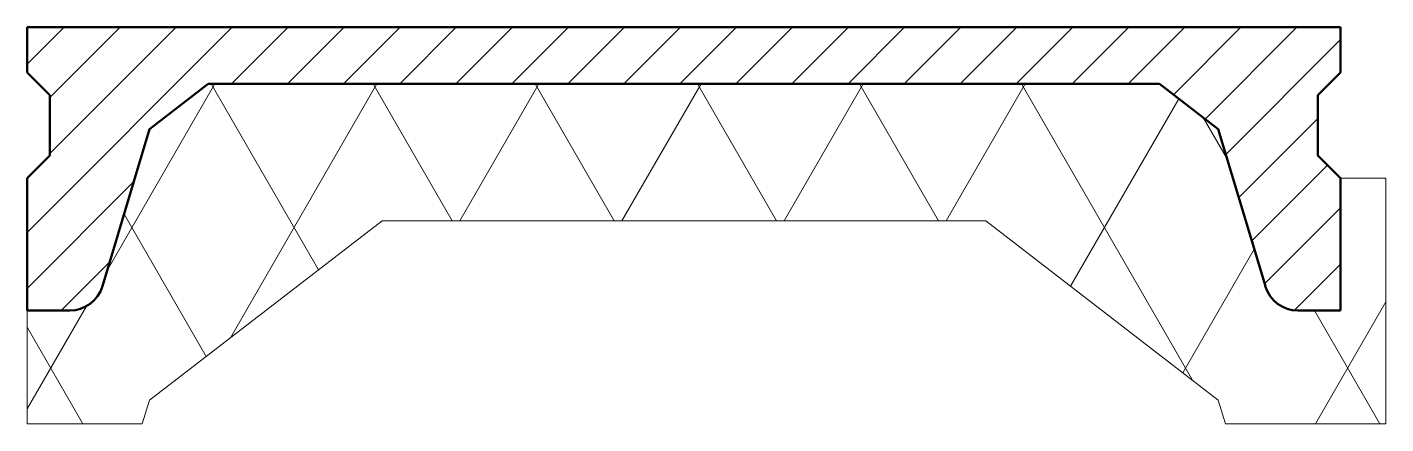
# Model space of a CAD drawing. Header units: metres. Extents: x 0 to 1200, y -400 to -50.
import ezdxf

# ---------------------------------------------------------------- set-up
doc = ezdxf.new("R2010")
doc.units = ezdxf.units.M
doc.layers.add('A-DETL-GENF', color=92, linetype='Continuous', lineweight=18)

# ---------------------------------------------------------------- blocks, each defined once
blk = doc.blocks.new('23 Ribcassettevloer_dwars - 1200-668169-00_0 Basismaterialen')
at = {"layer": 'A-DETL-GENF', "lineweight": 13}
h = blk.add_hatch(dxfattribs=at)
h.set_pattern_fill('FP_31', color=256, style=0, pattern_type=2)
h.set_pattern_definition([(45, (13699.317, 6439.637), (-24.74874, 24.74874), [])])
h.paths.add_polyline_path([(0, -300), (37.7, -300), (41.5, -299.7), (45.3, -299), (48.9, -297.8), (52.4, -296.2), (55.6, -294.1), (58.5, -291.6), (61.1, -288.8), (63.3, -285.6), (65.1, -282.2), (66.4, -278.6), (108, -140), (160, -100), (1000, -100), (1052, -140), (1093.6, -278.6), (1094.9, -282.2), (1096.7, -285.6), (1098.9, -288.8), (1101.5, -291.6), (1104.4, -294.1), (1107.6, -296.2), (1111.1, -297.8), (1114.7, -299), (1118.5, -299.7), (1122.3, -300), (1160, -300), (1160, -183.3), (1140, -163.3), (1140, -110), (1160, -90), (1160, -50), (0, -50), (0, -90), (20, -110), (20, -163.3), (0, -183.3)])
h = blk.add_hatch(dxfattribs=at)
h.set_pattern_fill('FP_30', color=256, style=0, pattern_type=2)
h.set_pattern_definition([(60, (-4847.48, -1838.91), (-107.3872, 62), []), (120, (-4847.48, -1838.91), (-107.3872, -62), [])])
h.paths.add_polyline_path([(0, -400), (101.7, -400), (108, -379), (313.4, -221), (846.6, -221), (1052, -379), (1058.3, -400), (1200, -400), (1200, -183.3), (1160, -183.3), (1160, -300), (1122.3, -300), (1118.5, -299.7), (1114.7, -299), (1111.1, -297.8), (1107.6, -296.2), (1104.4, -294.1), (1101.5, -291.6), (1098.9, -288.8), (1096.7, -285.6), (1094.9, -282.2), (1093.6, -278.6), (1052, -140), (1000, -100), (160, -100), (108, -140), (66.4, -278.6), (65.1, -282.2), (63.3, -285.6), (61.1, -288.8), (58.5, -291.6), (55.6, -294.1), (52.4, -296.2), (48.9, -297.8), (45.3, -299), (41.5, -299.7), (37.7, -300), (0, -300), (0, -399.7)])
at = {"layer": 'A-DETL-GENF', "lineweight": 50}
for p, q in [((1160, -50), (0, -50)), ((0, -50), (0, -90)), ((1160, -90), (1160, -50)), ((0, -90), (20, -110)), ((1140, -110), (1160, -90)), ((108, -140), (160, -100)), ((160, -100), (1000, -100)), ((1000, -100), (1052, -140)), ((20, -110), (20, -163.3)), ((1140, -163.3), (1140, -110)), ((66.4, -278.6), (108, -140)), ((1052, -140), (1093.6, -278.6)), ((20, -163.3), (0, -183.3)), ((1160, -183.3), (1140, -163.3)), ((0, -183.3), (0, -300)), ((1160, -300), (1160, -183.3)), ((0, -300), (37.7, -300)), ((1122.3, -300), (1160, -300))]:
    blk.add_line(p, q, dxfattribs=at)
at = {"layer": 'A-DETL-GENF', "lineweight": 13}
for p, q in [((1200, -183.3), (1160, -183.3)), ((1200, -400), (1200, -183.3)), ((108, -379), (313.4, -221)), ((313.4, -221), (846.6, -221)), ((846.6, -221), (1052, -379)), ((0, -300), (0, -400)), ((101.7, -400), (108, -379)), ((1052, -379), (1058.3, -400)), ((0, -400), (101.7, -400)), ((1058.3, -400), (1200, -400))]:
    blk.add_line(p, q, dxfattribs=at)
at = {"layer": 'A-DETL-GENF', "lineweight": 50}
for centre, start, end in [((37.7, -270), 270, 343.3008), ((1122.3, -270), 196.6992, 270)]:
    blk.add_arc(centre, 30, start, end, dxfattribs=at)

msp = doc.modelspace()

# ---------------------------------------------------------------- block references
msp.add_blockref('23 Ribcassettevloer_dwars - 1200-668169-00_0 Basismaterialen', (0, 0))

doc.saveas('drawing.dxf')
